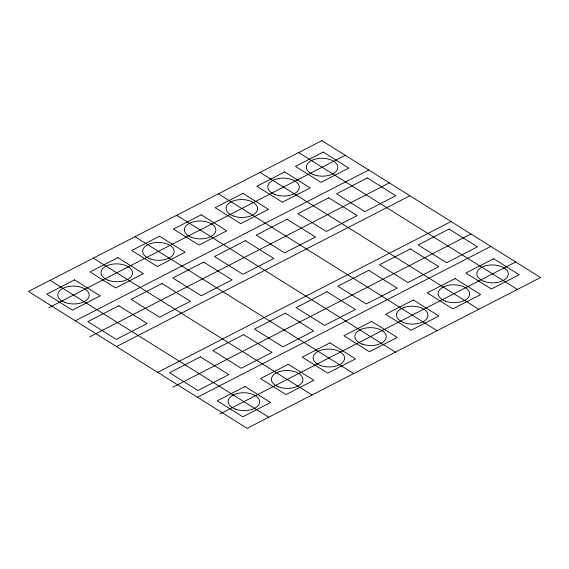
<?xml version="1.0" encoding="UTF-8"?>
<svg xmlns="http://www.w3.org/2000/svg" width="569" height="569" viewBox="0 0 569 569"><rect width="100%" height="100%" fill="white"/><g stroke="black" fill="none" stroke-linecap="round" stroke-linejoin="round"><path stroke-width="0.85" d="M48.792 307.722L345.283 155.33M75.314 320.795L368.719 169.996M89.731 336.862L389.31 182.884M116.496 346.571L409.9 195.764M157.677 372.346L451.082 221.54M172.926 387.169L470.961 233.98M197.443 397.226L490.848 246.427M219.975 413.969L515.699 261.975M298.689 152.57L517.385 289.436M260.083 172.414L478.778 309.28M218.389 193.844L437.084 330.71M176.696 215.274L395.391 352.14M135.002 236.704L353.698 373.57M93.309 258.134L312.004 395M50.072 280.361L268.767 417.219M321.855 140.664L28.45 291.47L247.145 428.336L540.55 277.53L321.855 140.664M74.617 279.877L46.822 294.166L72.384 310.162L100.18 295.88L74.617 279.877M117.854 257.657L90.058 271.946L115.621 287.942L143.416 273.653L117.854 257.657M159.548 236.227L131.752 250.516L157.314 266.512L185.11 252.223L159.548 236.227M201.241 214.798L173.445 229.087L199.008 245.083L226.803 230.794L201.241 214.798M242.942 193.368L215.146 207.657L240.701 223.653L268.504 209.364L242.942 193.368M284.635 171.938L256.839 186.227L282.402 202.223L310.197 187.934L284.635 171.938M323.242 152.094L295.439 166.383L321.001 182.379L348.797 168.09L323.242 152.094M118.765 305.745L87.882 321.62L116.282 339.394L147.165 323.519L118.765 305.745M162.001 283.526L131.119 299.401L159.519 317.175L190.409 301.3L162.001 283.526M203.695 262.096L172.812 277.971L201.213 295.745L232.102 279.87L203.695 262.096M245.395 240.666L214.506 256.541L242.913 274.315L273.796 258.44L245.395 240.666M287.089 219.236L256.199 235.111L284.607 252.885L315.489 237.01L287.089 219.236M328.782 197.806L297.893 213.681L326.3 231.455L357.183 215.58L328.782 197.806M367.389 177.962L336.499 193.837L364.907 211.611L395.789 195.736L367.389 177.962M200.423 356.848L169.541 372.723L197.941 390.498L228.823 374.622L200.423 356.848M243.66 334.629L212.778 350.497L241.178 368.278L272.06 352.403L243.66 334.629M285.353 313.199L254.471 329.067L282.871 346.848L313.754 330.973L285.353 313.199M327.047 291.769L296.165 307.637L324.565 325.418L355.447 309.543L327.047 291.769M368.74 270.339L337.858 286.207L366.258 303.988L397.148 288.113L368.74 270.339M410.434 248.909L379.551 264.777L407.952 282.558L438.841 266.683L410.434 248.909M449.041 229.065L418.158 244.94L446.558 262.714L477.448 246.839L449.041 229.065M245.033 386.529L217.237 400.811L242.799 416.814L270.595 402.525L245.033 386.529M288.27 364.302L260.474 378.591L286.036 394.587L313.832 380.298L288.27 364.302M329.963 342.872L302.167 357.161L327.73 373.157L355.525 358.868L329.963 342.872M371.657 321.442L343.861 335.731L369.423 351.727L397.219 337.438L371.657 321.442M413.35 300.012L385.554 314.301L411.117 330.297L438.912 316.008L413.35 300.012M455.044 278.582L427.248 292.871L452.81 308.867L480.606 294.578L455.044 278.582M493.65 258.739L465.855 273.028L491.417 289.024L519.213 274.742L493.65 258.739M445.499 301.2A15.733 8.933 0.7 0 0 469.653 294.23A15.733 8.933 0.7 0 0 446.637 285.745A15.733 8.933 0.7 0 0 445.499 301.2M403.805 322.63A15.733 8.933 0.7 0 0 427.959 315.66A15.733 8.933 0.7 0 0 404.943 307.175A15.733 8.933 0.7 0 0 403.805 322.63M362.112 344.06A15.733 8.933 0.7 0 0 386.259 337.09A15.733 8.933 0.7 0 0 363.25 328.605A15.733 8.933 0.7 0 0 362.112 344.06M320.418 365.49A15.733 8.933 0.7 0 0 344.565 358.52A15.733 8.933 0.7 0 0 321.556 350.035A15.733 8.933 0.7 0 0 320.418 365.49M278.725 386.92A15.733 8.933 0.7 0 0 302.872 379.95A15.733 8.933 0.7 0 0 279.863 371.465A15.733 8.933 0.7 0 0 278.725 386.92M235.481 409.147A15.733 8.933 0.7 0 0 259.635 402.169A15.733 8.933 0.7 0 0 236.626 393.691A15.733 8.933 0.7 0 0 235.481 409.147M484.105 281.356A15.733 8.933 0.7 0 0 508.252 274.386A15.733 8.933 0.7 0 0 485.243 265.901A15.733 8.933 0.7 0 0 484.105 281.356M275.083 194.555A15.733 8.933 0.7 0 0 299.237 187.585A15.733 8.933 0.7 0 0 276.228 179.1A15.733 8.933 0.7 0 0 275.083 194.555M233.39 215.985A15.733 8.933 0.7 0 0 257.544 209.015A15.733 8.933 0.7 0 0 234.535 200.53A15.733 8.933 0.7 0 0 233.39 215.985M191.696 237.415A15.733 8.933 0.7 0 0 215.85 230.445A15.733 8.933 0.7 0 0 192.834 221.96A15.733 8.933 0.7 0 0 191.696 237.415M150.003 258.845A15.733 8.933 0.7 0 0 174.157 251.875A15.733 8.933 0.7 0 0 151.141 243.39A15.733 8.933 0.7 0 0 150.003 258.845M108.309 280.275A15.733 8.933 0.7 0 0 132.463 273.305A15.733 8.933 0.7 0 0 109.447 264.82A15.733 8.933 0.7 0 0 108.309 280.275M65.072 302.495A15.733 8.933 0.7 0 0 89.219 295.524A15.733 8.933 0.7 0 0 66.21 287.046A15.733 8.933 0.7 0 0 65.072 302.495M313.69 174.711A15.733 8.933 0.7 0 0 337.844 167.741A15.733 8.933 0.7 0 0 314.828 159.256A15.733 8.933 0.7 0 0 313.69 174.711"/></g></svg>
